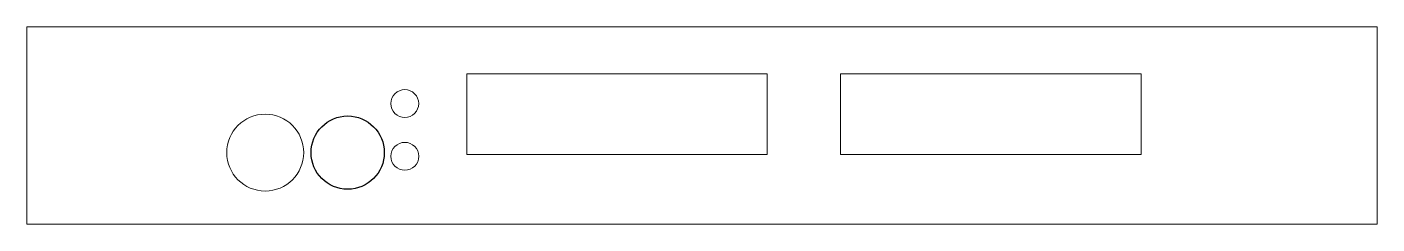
# Model space of a CAD drawing. Header units: millimetres. Extents: x 0 to 184, y 0 to 27.
import ezdxf

# ---------------------------------------------------------------- set-up
doc = ezdxf.new("R2010")
doc.units = ezdxf.units.MM
doc.layers.add('1', color=7, linetype='Continuous', lineweight=30)

msp = doc.modelspace()

# ---------------------------------------------------------------- linework, layer by layer
msp.add_circle((43.75491, 9.748007), 5)
at = {"layer": '1', "color": 250, "lineweight": 0, "true_color": 0x404040}
for p, q in [((0, 26.9), (184.2, 26.9)), ((0, 26.9, -1.9), (184.2, 26.9, -1.9)), ((0, 0), (0, 26.9)), ((0, 0, -1.9), (0, 26.9, -1.9)), ((0, 26.9, -1.9), (0, 26.9)), ((184.2, 0), (184.2, 26.9)), ((184.2, 0, -1.9), (184.2, 26.9, -1.9)), ((184.2, 26.9, -1.9), (184.2, 26.9)), ((60, 20.5), (60, 9.5)), ((60, 20.5), (101, 20.5)), ((101, 20.5), (101, 9.5)), ((111, 20.5), (111, 9.5)), ((111, 20.5), (152, 20.5)), ((152, 20.5), (152, 9.5)), ((60, 9.5), (101, 9.5)), ((111, 9.5), (152, 9.5)), ((0, 0), (184.2, 0)), ((0, 0, -1.9), (184.2, 0, -1.9)), ((0, 0, -1.9), (0, 0)), ((184.2, 0, -1.9), (184.2, 0))]:
    msp.add_line(p, q, dxfattribs=at)
for centre, radius in [((51.54995, 16.44956), 1.900199), ((32.50193, 9.749855), 5.25), ((51.5516, 9.246107), 1.903488)]:
    msp.add_circle(centre, radius, dxfattribs=at)

doc.saveas('drawing.dxf')
